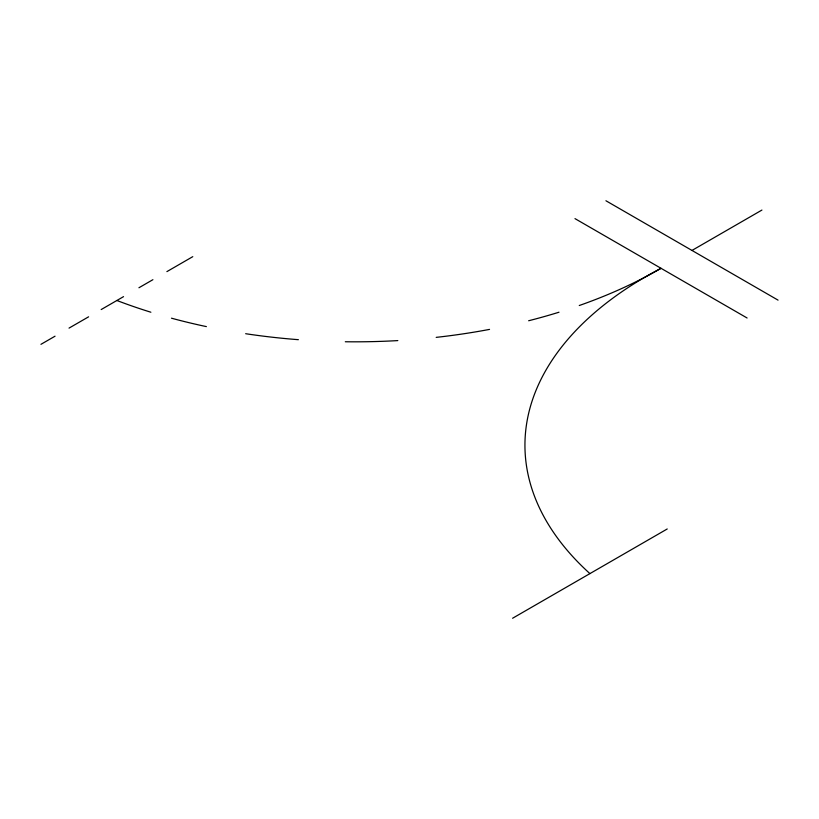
<?xml version="1.0" encoding="UTF-8"?>
<svg xmlns="http://www.w3.org/2000/svg" width="819" height="819" viewBox="0 0 819 819"><rect width="100%" height="100%" fill="white"/><g stroke="black" fill="none" stroke-linecap="round" stroke-linejoin="round"><path stroke-width="1.23" d="M40.95 344.328L55.047 336.189M69.031 328.112L88.606 316.82M101.187 309.551L123.546 296.642M138.933 287.756L152.907 279.688M166.892 271.621L192.782 256.664M691.983 250.44L761.926 210.063M512.602 618.243L667.229 528.972M605.927 200.757L778.05 300.133M574.979 218.622L747.102 317.997M579.268 305.518A431.633 249.201 0 0 0 661.046 268.304A413.022 238.452 0 0 0 589.915 573.607M558.998 312.213A431.633 249.201 0 0 1 528.644 320.751M489.537 329.392A431.633 249.201 0 0 1 436.199 337.367M397.829 340.591A431.633 249.201 0 0 1 345.311 341.758M298.382 339.68A431.633 249.201 0 0 1 245.659 333.712M206.378 326.607A431.633 249.201 0 0 1 171.478 318.192M150.88 312.223A431.633 249.201 0 0 1 116.871 300.491"/></g></svg>
